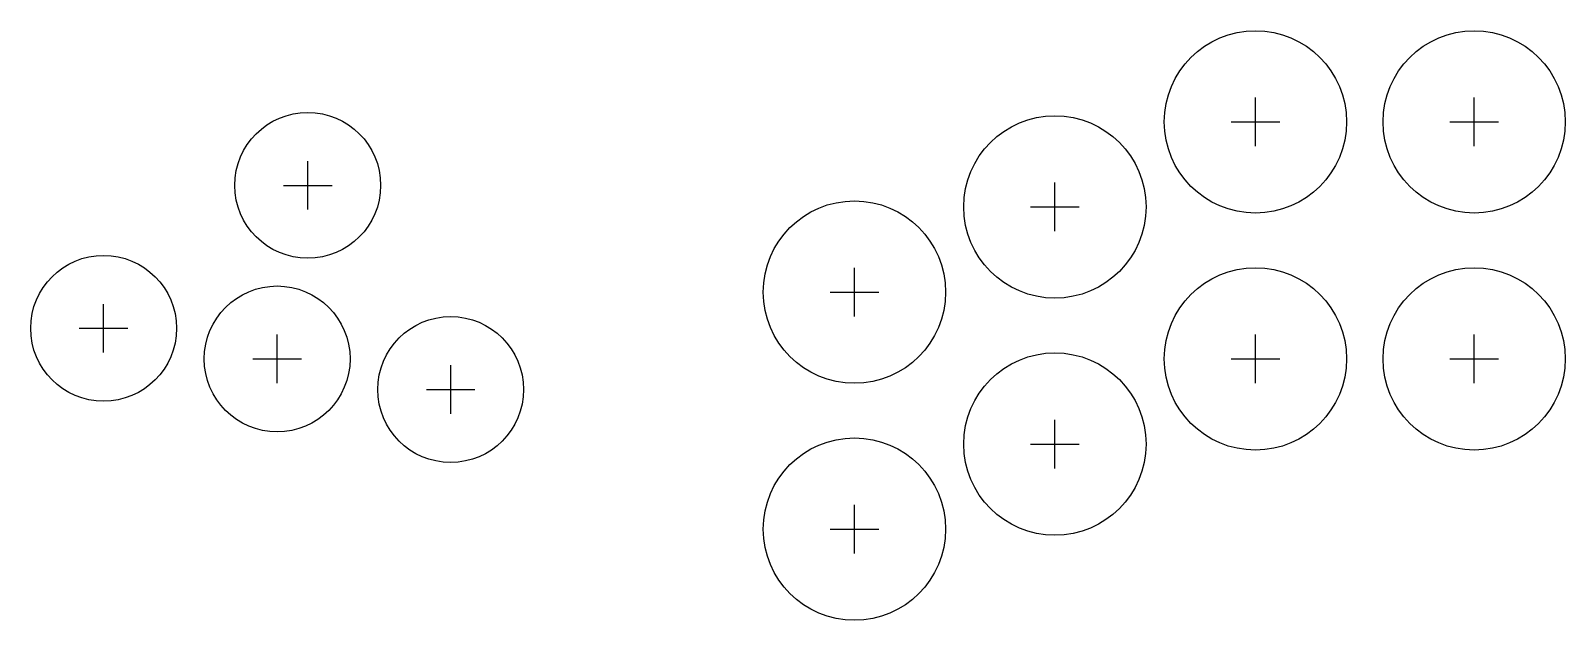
# Model space of a CAD drawing. Header units: millimetres. Extents: x -41 to 212, y -43 to 54.
import ezdxf

# ---------------------------------------------------------------- set-up
doc = ezdxf.new("R2010")
doc.units = ezdxf.units.MM
for name, color, linetype in [('BUTTONS_24', 1, 'Continuous'), ('BUTTONS_30', 5, 'Continuous'), ('REFERENCE', 8, 'Continuous')]:
    doc.layers.add(name, color=color, linetype=linetype)

msp = doc.modelspace()

# ---------------------------------------------------------------- linework, layer by layer
at = {"layer": 'BUTTONS_24'}
for centre in [(5.0358, 28.5594), (-28.5594, 5.0358), (0, 0), (28.5594, -5.0358)]:
    msp.add_circle(centre, 12, dxfattribs=at)
at = {"layer": 'BUTTONS_30'}
for centre in [(161, 39), (197, 39), (128, 25), (95, 11), (161, 0), (197, 0), (128, -14), (95, -28)]:
    msp.add_circle(centre, 15, dxfattribs=at)
at = {"layer": 'REFERENCE'}
for p, q in [((161, 35), (161, 43)), ((197, 35), (197, 43)), ((157, 39), (165, 39)), ((193, 39), (201, 39)), ((5.0358, 24.5594), (5.0358, 32.5594)), ((1.0358, 28.5594), (9.0358, 28.5594)), ((128, 21), (128, 29)), ((124, 25), (132, 25)), ((95, 7), (95, 15)), ((91, 11), (99, 11)), ((-28.5594, 1.0358), (-28.5594, 9.0358)), ((-32.5594, 5.0358), (-24.5594, 5.0358)), ((0, -4), (0, 4)), ((161, -4), (161, 4)), ((197, -4), (197, 4)), ((-4, 0), (4, 0)), ((157, 0), (165, 0)), ((193, 0), (201, 0)), ((28.5594, -9.0358), (28.5594, -1.0358)), ((24.5594, -5.0358), (32.5594, -5.0358)), ((128, -18), (128, -10)), ((124, -14), (132, -14)), ((95, -32), (95, -24)), ((91, -28), (99, -28))]:
    msp.add_line(p, q, dxfattribs=at)

doc.saveas('drawing.dxf')
